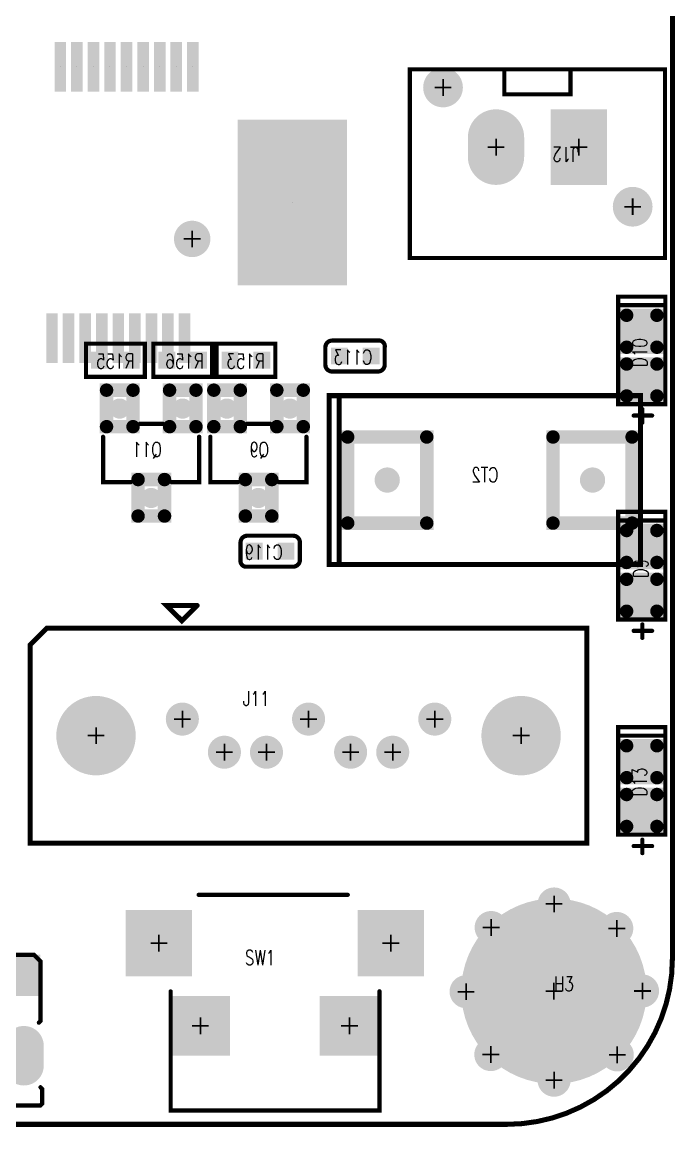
# Model space of a CAD drawing. Extents: x -2201 to 2204, y -2226 to 2180.
# Drawn here: x 1392 to 2167, y -2169 to -855 of the extents above; entities that cross this region are included whole.
import ezdxf

# ---------------------------------------------------------------- set-up
doc = ezdxf.new("R2010")
doc.units = 0
for name, pattern in [('TRMIDX_0', [2, 1, 1]), ('TRMIDX_1', [2, 1, 1]), ('TRMIDX_2', [2, 1, 1])]:
    doc.linetypes.add(name, pattern=pattern)
for name, color, linetype in [('BOARD_OUTLINE_00', 1, 'CONTINUOUS'), ('DRIL_NPLTE_THRU_01', 3, 'CONTINUOUS'), ('DRIL_NPLTE_THRU_02', 4, 'CONTINUOUS'), ('DRIL_NPLTE_THRU_03', 6, 'CONTINUOUS'), ('DRIL_NPLTE_THRU_04', 1, 'CONTINUOUS'), ('DRIL_PLTE_THRU_01', 3, 'CONTINUOUS'), ('DRIL_PLTE_THRU_02', 4, 'CONTINUOUS'), ('DRIL_PLTE_THRU_03', 6, 'CONTINUOUS'), ('DRIL_PLTE_THRU_04', 1, 'CONTINUOUS'), ('DRIL_SYMBOL', 1, 'CONTINUOUS'), ('PADS_BOT', 16, 'CONTINUOUS'), ('PADS_INNER', 96, 'CONTINUOUS'), ('PADS_TOP', 96, 'CONTINUOUS'), ('PART_BOT_2DLINE_01', 96, 'CONTINUOUS'), ('PART_BOT_2DLINE_126', 255, 'CONTINUOUS'), ('PART_BOT_COPPER_01', 96, 'CONTINUOUS'), ('PART_NAME_01', 254, 'CONTINUOUS'), ('PART_NAME_04', 2, 'CONTINUOUS'), ('PART_NAME_126', 254, 'CONTINUOUS'), ('PART_TOP_2DLINE_01', 255, 'CONTINUOUS'), ('PART_TOP_2DLINE_126', 254, 'CONTINUOUS'), ('PART_TOP_COPPER_01', 255, 'CONTINUOUS')]:
    doc.layers.add(name, color=color, linetype=linetype)
doc.styles.add('W3', font='simplex', dxfattribs={"width": 0.75})

# ---------------------------------------------------------------- blocks, each defined once
blk = doc.blocks.new('SMOOTH_6')
at = {"const_width": 3}
blk.add_lwpolyline([(-1.5, 0, 1), (1.5, 0, 1)], format="xyb", close=True, dxfattribs=at)
blk = doc.blocks.new('BOARD_5')
at = {"layer": 'BOARD_OUTLINE_00', "const_width": 6}
blk.add_lwpolyline([(-196.9, 0, 0.414214), (0, 196.9), (0, 4135.8, 0.414214), (-196.9, 4332.7), (-2346.5, 4332.7), (-2346.5, 4331.7), (-2472.4, 4331.7), (-2472.4, 4332.7), (-4131.9, 4332.7, 0.414214), (-4328.7, 4135.8), (-4328.7, 197.7, 0.414214), (-4131.9, 0.9), (-3910.2, 0.9), (-3910.2, 50.3), (-3766, 50.3), (-3766, 0)], format="xyb", close=True, dxfattribs=at)
at = {"layer": 'BOARD_OUTLINE_00'}
for p in [(0, 196.9), (-196.9, 0)]:
    blk.add_blockref('SMOOTH_6', p, dxfattribs=at)
blk = doc.blocks.new('SMOOTH_5')
at = {"const_width": 2.5}
blk.add_lwpolyline([(-1.25, 0, 1), (1.25, 0, 1)], format="xyb", close=True, dxfattribs=at)
blk = doc.blocks.new('PART_BODY_BOT_22')
at = {"layer": 'PART_BOT_2DLINE_126', "const_width": 5}
for points in [[(-14.1, 18.4), (-27.5, 18.4, 0.414214), (-35.5, 10.4), (-35.5, -10.4, 0.414214), (-27.5, -18.4), (-14.1, -18.4)], [(-15.7, -18.4), (29.4, -18.4, 0.414214), (35, -10.4), (35, 10.4, 0.414214), (27, 18.4), (-18.7, 18.4)]]:
    blk.add_lwpolyline(points, format="xyb", dxfattribs=at)
at = {"layer": 'PART_BOT_2DLINE_126'}
for p in [(-27.5, 18.4), (-14.1, 18.4), (35, 10.4), (35, -10.4), (-15.7, -18.4), (29.4, -18.4)]:
    blk.add_blockref('SMOOTH_5', p, dxfattribs=at)
blk = doc.blocks.new('DRIL_HOLE_0')
blk.add_lwpolyline([(0, 0, 1), (0, 0, 1)], format="xyb", close=True)
blk = doc.blocks.new('PAD_8')
blk.add_lwpolyline([(0, 0, 1), (0, 0, 1)], format="xyb", close=True)
blk = doc.blocks.new('PAD_11')
at = {"const_width": 20.1}
blk.add_lwpolyline([(-10, 0), (10, 0)], dxfattribs=at)
blk = doc.blocks.new('STK_BOT_6')
at = {"layer": 'DRIL_PLTE_THRU_01'}
blk.add_blockref('DRIL_HOLE_0', (0, 0), dxfattribs=at)
at = {"layer": 'DRIL_PLTE_THRU_02'}
blk.add_blockref('DRIL_HOLE_0', (0, 0), dxfattribs=at)
at = {"layer": 'DRIL_PLTE_THRU_03'}
blk.add_blockref('DRIL_HOLE_0', (0, 0), dxfattribs=at)
at = {"layer": 'DRIL_PLTE_THRU_04'}
blk.add_blockref('DRIL_HOLE_0', (0, 0), dxfattribs=at)
at = {"layer": 'PADS_BOT'}
blk.add_blockref('PAD_11', (0, 0), dxfattribs=at)
at = {"layer": 'PADS_INNER'}
blk.add_blockref('PAD_8', (0, 0), dxfattribs=at)
at = {"layer": 'PADS_TOP'}
blk.add_blockref('PAD_8', (0, 0), dxfattribs=at)
blk = doc.blocks.new('SYM_BOT_6')
for name, p in [('PART_BODY_BOT_22', (0, 0)), ('STK_BOT_6', (-18.9, 0)), ('STK_BOT_6', (18.9, 0))]:
    blk.add_blockref(name, p)
blk = doc.blocks.new('PART_BOT_17')
blk.add_blockref('SYM_BOT_6', (0, 0))
at = {"layer": 'PART_NAME_04', "style": 'W3', "width": 0.75}
blk.add_text('C113', height=17.5, rotation=180, dxfattribs=at).set_placement((20, 10))
blk = doc.blocks.new('PART_BOT_21')
blk.add_blockref('SYM_BOT_6', (0, 0))
at = {"layer": 'PART_NAME_04', "style": 'W3', "width": 0.75}
blk.add_text('C119', height=17.5, dxfattribs=at).set_placement((-15, -10))
blk = doc.blocks.new('SMOOTH_16')
at = {"const_width": 8}
blk.add_lwpolyline([(-4, 0, 1), (4, 0, 1)], format="xyb", close=True, dxfattribs=at)
blk = doc.blocks.new('PART_BODY_BOT_30')
at = {"layer": 'PART_BOT_2DLINE_01', "const_width": 6}
blk.add_lwpolyline([(-191, 100.4), (-191, -100.4), (179, -100.4), (179, 100.4)], close=True, dxfattribs=at)
blk.add_lwpolyline([(-179, 100.4), (-179, -100.4)], dxfattribs=at)
at = {"layer": 'PART_BOT_COPPER_01', "linetype": 'TRMIDX_0', "const_width": 16}
blk.add_lwpolyline([(-169, -51.2), (-75, -51.2), (-75, 51.2), (-169, 51.2)], close=True, dxfattribs=at)
at = {"layer": 'PART_BOT_COPPER_01', "linetype": 'TRMIDX_1', "const_width": 16}
blk.add_lwpolyline([(75, -51.2), (169, -51.2), (169, 51.2), (75, 51.2)], close=True, dxfattribs=at)
at = {"layer": 'PART_BOT_2DLINE_01'}
for p in [(-191, 100.4), (-179, 100.4), (179, 100.4), (-191, -100.4), (-179, -100.4), (179, -100.4)]:
    blk.add_blockref('SMOOTH_6', p, dxfattribs=at)
at = {"layer": 'PART_BOT_COPPER_01'}
for p in [(-169, 51.2), (-75, 51.2), (75, 51.2), (169, 51.2), (-169, -51.2), (-75, -51.2), (75, -51.2), (169, -51.2)]:
    blk.add_blockref('SMOOTH_16', p, dxfattribs=at)
blk = doc.blocks.new('PAD_14')
at = {"const_width": 15}
blk.add_lwpolyline([(0, -7.5, 1), (0, 7.5, 1)], format="xyb", close=True, dxfattribs=at)
blk = doc.blocks.new('STK_BOT_19')
at = {"layer": 'DRIL_NPLTE_THRU_01'}
blk.add_blockref('DRIL_HOLE_0', (0, 0), dxfattribs=at)
at = {"layer": 'DRIL_NPLTE_THRU_02'}
blk.add_blockref('DRIL_HOLE_0', (0, 0), dxfattribs=at)
at = {"layer": 'DRIL_NPLTE_THRU_03'}
blk.add_blockref('DRIL_HOLE_0', (0, 0), dxfattribs=at)
at = {"layer": 'DRIL_NPLTE_THRU_04'}
blk.add_blockref('DRIL_HOLE_0', (0, 0), dxfattribs=at)
at = {"layer": 'PADS_BOT'}
blk.add_blockref('PAD_14', (0, 0), dxfattribs=at)
at = {"layer": 'PADS_INNER'}
blk.add_blockref('PAD_8', (0, 0), dxfattribs=at)
at = {"layer": 'PADS_TOP'}
blk.add_blockref('PAD_8', (0, 0), dxfattribs=at)
blk = doc.blocks.new('SYM_BOT_14')
for name, p in [('PART_BODY_BOT_30', (0, 0)), ('STK_BOT_19', (-122, 0)), ('STK_BOT_19', (122, 0))]:
    blk.add_blockref(name, p)
blk = doc.blocks.new('PART_BOT_127')
blk.add_blockref('SYM_BOT_14', (0, 0))
at = {"layer": 'PART_NAME_04', "style": 'W3', "width": 0.75}
blk.add_text('CT2', height=17.5, rotation=180, dxfattribs=at).set_placement((10, 2.5))
blk = doc.blocks.new('PART_BODY_TOP_32')
at = {"layer": 'PART_TOP_2DLINE_01', "const_width": 5}
blk.add_lwpolyline([(-57.8, 28), (-57.8, -28), (70.2, -28), (70.2, 28)], close=True, dxfattribs=at)
for points in [[(60, 25.8), (60, -25.8)], [(-79.7, -0.7), (-63.7, -0.7)], [(-71.3, 9.6), (-71.3, -12.3)]]:
    blk.add_lwpolyline(points, dxfattribs=at)
at = {"layer": 'PART_TOP_COPPER_01', "linetype": 'TRMIDX_0', "const_width": 16}
blk.add_lwpolyline([(-48, -18), (-10, -18), (-10, 18), (-48, 18)], close=True, dxfattribs=at)
at = {"layer": 'PART_TOP_COPPER_01', "linetype": 'TRMIDX_1', "const_width": 16}
blk.add_lwpolyline([(10, -18), (48, -18), (48, 18), (10, 18)], close=True, dxfattribs=at)
at = {"layer": 'PART_TOP_2DLINE_01'}
for p in [(-57.8, 28), (60, 25.8), (70.2, 28), (-79.7, -0.7), (-71.3, 9.6), (-63.7, -0.7), (-71.3, -12.3), (-57.8, -28), (60, -25.8), (70.2, -28)]:
    blk.add_blockref('SMOOTH_5', p, dxfattribs=at)
at = {"layer": 'PART_TOP_COPPER_01'}
for p in [(-48, 18), (-10, 18), (10, 18), (48, 18), (-48, -18), (-10, -18), (10, -18), (48, -18)]:
    blk.add_blockref('SMOOTH_16', p, dxfattribs=at)
blk = doc.blocks.new('STK_TOP_19')
at = {"layer": 'DRIL_NPLTE_THRU_01'}
blk.add_blockref('DRIL_HOLE_0', (0, 0), dxfattribs=at)
at = {"layer": 'DRIL_NPLTE_THRU_02'}
blk.add_blockref('DRIL_HOLE_0', (0, 0), dxfattribs=at)
at = {"layer": 'DRIL_NPLTE_THRU_03'}
blk.add_blockref('DRIL_HOLE_0', (0, 0), dxfattribs=at)
at = {"layer": 'DRIL_NPLTE_THRU_04'}
blk.add_blockref('DRIL_HOLE_0', (0, 0), dxfattribs=at)
at = {"layer": 'PADS_BOT'}
blk.add_blockref('PAD_8', (0, 0), dxfattribs=at)
at = {"layer": 'PADS_INNER'}
blk.add_blockref('PAD_8', (0, 0), dxfattribs=at)
at = {"layer": 'PADS_TOP'}
blk.add_blockref('PAD_14', (0, 0), dxfattribs=at)
blk = doc.blocks.new('SYM_TOP_16')
for name, p in [('PART_BODY_TOP_32', (0, 0)), ('STK_TOP_19', (-29, 0)), ('STK_TOP_19', (29, 0))]:
    blk.add_blockref(name, p)
blk = doc.blocks.new('PART_TOP_129')
blk.add_blockref('SYM_TOP_16', (0, 0))
at = {"layer": 'PART_NAME_01', "style": 'W3', "width": 0.75}
blk.add_text('D10', height=17.5, dxfattribs=at).set_placement((-13.6, -6.4))
blk = doc.blocks.new('PART_TOP_130')
blk.add_blockref('SYM_TOP_16', (0, 0))
at = {"layer": 'PART_NAME_01', "style": 'W3', "width": 0.75}
blk.add_text('D13', height=17.5, dxfattribs=at).set_placement((-12.2, -6.2))
blk = doc.blocks.new('PART_TOP_143')
blk.add_blockref('SYM_TOP_16', (0, 0))
at = {"layer": 'PART_NAME_01', "style": 'W3', "width": 0.75}
blk.add_text('D9', height=17.5, dxfattribs=at).set_placement((-8.7, -7.5))
blk = doc.blocks.new('DRIL_SYMBOL_141$7322834646')
at = {"layer": 'DRIL_SYMBOL', "const_width": 2}
for points in [[(-10, 0), (10, 0)], [(0, -10), (0, 10)]]:
    blk.add_lwpolyline(points, dxfattribs=at)
blk = doc.blocks.new('DRIL_HOLE_141$7322834646')
at = {"const_width": 70.9}
blk.add_lwpolyline([(-35.4, 0, 1), (35.4, 0, 1)], format="xyb", close=True, dxfattribs=at)
blk.add_blockref('DRIL_SYMBOL_141$7322834646', (0, 0))
blk = doc.blocks.new('PAD_22')
at = {"const_width": 110.2}
blk.add_lwpolyline([(0, -55.1, 1), (0, 55.1, 1)], format="xyb", close=True, dxfattribs=at)
blk = doc.blocks.new('STK_TOP_30')
at = {"layer": 'DRIL_PLTE_THRU_01'}
blk.add_blockref('DRIL_HOLE_141$7322834646', (0, 0), dxfattribs=at)
at = {"layer": 'DRIL_PLTE_THRU_02'}
blk.add_blockref('DRIL_HOLE_141$7322834646', (0, 0), dxfattribs=at)
at = {"layer": 'DRIL_PLTE_THRU_03'}
blk.add_blockref('DRIL_HOLE_141$7322834646', (0, 0), dxfattribs=at)
at = {"layer": 'DRIL_PLTE_THRU_04'}
blk.add_blockref('DRIL_HOLE_141$7322834646', (0, 0), dxfattribs=at)
at = {"layer": 'PADS_BOT'}
blk.add_blockref('PAD_22', (0, 0), dxfattribs=at)
at = {"layer": 'PADS_INNER'}
blk.add_blockref('PAD_22', (0, 0), dxfattribs=at)
at = {"layer": 'PADS_TOP'}
blk.add_blockref('PAD_22', (0, 0), dxfattribs=at)
blk = doc.blocks.new('DRIL_SYMBOL_23$6220472441')
at = {"layer": 'DRIL_SYMBOL', "const_width": 2}
for points in [[(-10, 0), (10, 0)], [(0, -10), (0, 10)]]:
    blk.add_lwpolyline(points, dxfattribs=at)
blk = doc.blocks.new('DRIL_HOLE_23$6220472441')
at = {"const_width": 11.8}
blk.add_lwpolyline([(-5.9, 0, 1), (5.9, 0, 1)], format="xyb", close=True, dxfattribs=at)
blk.add_blockref('DRIL_SYMBOL_23$6220472441', (0, 0))
blk = doc.blocks.new('PAD_23')
at = {"const_width": 19.7}
blk.add_lwpolyline([(0, -9.8, 1), (0, 9.8, 1)], format="xyb", close=True, dxfattribs=at)
blk = doc.blocks.new('STK_TOP_29')
at = {"layer": 'DRIL_PLTE_THRU_01'}
blk.add_blockref('DRIL_HOLE_23$6220472441', (0, 0), dxfattribs=at)
at = {"layer": 'DRIL_PLTE_THRU_02'}
blk.add_blockref('DRIL_HOLE_23$6220472441', (0, 0), dxfattribs=at)
at = {"layer": 'DRIL_PLTE_THRU_03'}
blk.add_blockref('DRIL_HOLE_23$6220472441', (0, 0), dxfattribs=at)
at = {"layer": 'DRIL_PLTE_THRU_04'}
blk.add_blockref('DRIL_HOLE_23$6220472441', (0, 0), dxfattribs=at)
at = {"layer": 'PADS_BOT'}
blk.add_blockref('PAD_23', (0, 0), dxfattribs=at)
at = {"layer": 'PADS_INNER'}
blk.add_blockref('PAD_23', (0, 0), dxfattribs=at)
at = {"layer": 'PADS_TOP'}
blk.add_blockref('PAD_23', (0, 0), dxfattribs=at)
blk = doc.blocks.new('SYM_TOP_24')
for name, p in [('STK_TOP_29', (0.2, 103.7)), ('STK_TOP_30', (0, 0)), ('STK_TOP_29', (-74.6, 75.7)), ('STK_TOP_29', (74.7, 74.6)), ('STK_TOP_29', (-104.4, -0.6)), ('STK_TOP_29', (105.3, 0.2)), ('STK_TOP_29', (-75, -75.4)), ('STK_TOP_29', (75.3, -75.8)), ('STK_TOP_29', (0.2, -105.9))]:
    blk.add_blockref(name, p)
blk = doc.blocks.new('PART_TOP_179')
blk.add_blockref('SYM_TOP_24', (0, 0))
at = {"layer": 'PART_NAME_01', "style": 'W3', "width": 0.75}
blk.add_text('H3', height=17.5, dxfattribs=at).set_placement((0, 0))
blk = doc.blocks.new('PART_BODY_TOP_43')
at = {"layer": 'PART_TOP_2DLINE_126', "const_width": 6}
blk.add_lwpolyline([(-330.7, 128), (330.7, 128), (330.7, -108.3), (311, -128), (-330.7, -128)], close=True, dxfattribs=at)
blk.add_lwpolyline([(132.4, -154.8), (168.8, -154.8), (150.6, -136.7), (132.5, -154.7)], dxfattribs=at)
at = {"layer": 'PART_TOP_2DLINE_126'}
for p in [(-330.7, 128), (330.7, 128), (330.7, -108.3), (-330.7, -128), (311, -128), (150.6, -136.7), (132.4, -154.8), (132.5, -154.7), (168.8, -154.8)]:
    blk.add_blockref('SMOOTH_6', p, dxfattribs=at)
blk = doc.blocks.new('DRIL_SYMBOL_29$1338582677')
at = {"layer": 'DRIL_SYMBOL', "const_width": 2}
for points in [[(-10, 0), (10, 0)], [(0, -10), (0, 10)]]:
    blk.add_lwpolyline(points, dxfattribs=at)
blk = doc.blocks.new('DRIL_HOLE_29$1338582677')
at = {"const_width": 14.6}
blk.add_lwpolyline([(-7.3, 0, 1), (7.3, 0, 1)], format="xyb", close=True, dxfattribs=at)
blk.add_blockref('DRIL_SYMBOL_29$1338582677', (0, 0))
blk = doc.blocks.new('STK_TOP_38')
at = {"layer": 'DRIL_PLTE_THRU_01'}
blk.add_blockref('DRIL_HOLE_29$1338582677', (0, 0), dxfattribs=at)
at = {"layer": 'DRIL_PLTE_THRU_02'}
blk.add_blockref('DRIL_HOLE_29$1338582677', (0, 0), dxfattribs=at)
at = {"layer": 'DRIL_PLTE_THRU_03'}
blk.add_blockref('DRIL_HOLE_29$1338582677', (0, 0), dxfattribs=at)
at = {"layer": 'DRIL_PLTE_THRU_04'}
blk.add_blockref('DRIL_HOLE_29$1338582677', (0, 0), dxfattribs=at)
at = {"layer": 'PADS_BOT'}
blk.add_blockref('PAD_23', (0, 0), dxfattribs=at)
at = {"layer": 'PADS_INNER'}
blk.add_blockref('PAD_23', (0, 0), dxfattribs=at)
at = {"layer": 'PADS_TOP'}
blk.add_blockref('PAD_23', (0, 0), dxfattribs=at)
blk = doc.blocks.new('DRIL_SYMBOL_55$1181102362')
at = {"layer": 'DRIL_SYMBOL', "const_width": 2}
for points in [[(-10, 0), (10, 0)], [(0, -10), (0, 10)]]:
    blk.add_lwpolyline(points, dxfattribs=at)
blk = doc.blocks.new('DRIL_HOLE_55$1181102362')
at = {"const_width": 27.6}
blk.add_lwpolyline([(-13.8, 0, 1), (13.8, 0, 1)], format="xyb", close=True, dxfattribs=at)
blk.add_blockref('DRIL_SYMBOL_55$1181102362', (0, 0))
blk = doc.blocks.new('PAD_30')
at = {"const_width": 47.2}
blk.add_lwpolyline([(0, -23.6, 1), (0, 23.6, 1)], format="xyb", close=True, dxfattribs=at)
blk = doc.blocks.new('STK_TOP_39')
at = {"layer": 'DRIL_NPLTE_THRU_01'}
blk.add_blockref('DRIL_HOLE_55$1181102362', (0, 0), dxfattribs=at)
at = {"layer": 'DRIL_NPLTE_THRU_02'}
blk.add_blockref('DRIL_HOLE_55$1181102362', (0, 0), dxfattribs=at)
at = {"layer": 'DRIL_NPLTE_THRU_03'}
blk.add_blockref('DRIL_HOLE_55$1181102362', (0, 0), dxfattribs=at)
at = {"layer": 'DRIL_NPLTE_THRU_04'}
blk.add_blockref('DRIL_HOLE_55$1181102362', (0, 0), dxfattribs=at)
at = {"layer": 'PADS_BOT'}
blk.add_blockref('PAD_30', (0, 0), dxfattribs=at)
at = {"layer": 'PADS_INNER'}
blk.add_blockref('PAD_30', (0, 0), dxfattribs=at)
at = {"layer": 'PADS_TOP'}
blk.add_blockref('PAD_30', (0, 0), dxfattribs=at)
blk = doc.blocks.new('SYM_TOP_27')
for name, p in [('PART_BODY_TOP_43', (0, 0)), ('STK_TOP_39', (-252.6, 0)), ('STK_TOP_39', (252.6, 0)), ('STK_TOP_38', (-100, 19.7)), ('STK_TOP_38', (-50, 19.7)), ('STK_TOP_38', (50, 19.7)), ('STK_TOP_38', (100, 19.7)), ('STK_TOP_38', (-150, -19.7)), ('STK_TOP_38', (0, -19.7)), ('STK_TOP_38', (150, -19.7))]:
    blk.add_blockref(name, p)
blk = doc.blocks.new('PART_TOP_183')
blk.add_blockref('SYM_TOP_27', (0, 0))
at = {"layer": 'PART_NAME_01', "style": 'W3', "width": 0.75}
blk.add_text('J11', height=17.5, rotation=180, dxfattribs=at).set_placement((78.1, -35.3))
blk = doc.blocks.new('PART_BODY_TOP_45')
at = {"layer": 'PART_TOP_2DLINE_126', "const_width": 5}
for points in [[(-142.7, -7), (-142.7, 61.9), (-132.9, 71.8), (-62, 71.8)], [(62, 71.8), (140.7, 71.8), (148.6, 63.9), (148.6, -7), (146.7, -9)], [(-138.8, -87.7), (-138.8, -107.4), (148.6, -107.4), (150.6, -105.4), (150.6, -87.7), (148.6, -85.7)]]:
    blk.add_lwpolyline(points, dxfattribs=at)
at = {"layer": 'PART_TOP_2DLINE_126'}
for p in [(-132.9, 71.8), (-62, 71.8), (62, 71.8), (140.7, 71.8), (148.6, 63.9), (-142.7, 61.9), (-142.7, -7), (146.7, -9), (148.6, -7), (-138.8, -87.7), (148.6, -85.7), (150.6, -87.7), (-138.8, -107.4), (148.6, -107.4), (150.6, -105.4)]:
    blk.add_blockref('SMOOTH_5', p, dxfattribs=at)
blk = doc.blocks.new('PAD_33')
at = {"const_width": 49.2}
blk.add_lwpolyline([(-37.4, 0), (37.4, 0)], dxfattribs=at)
blk = doc.blocks.new('STK_TOP_47')
at = {"layer": 'DRIL_PLTE_THRU_01'}
blk.add_blockref('DRIL_HOLE_0', (0, 0), dxfattribs=at)
at = {"layer": 'DRIL_PLTE_THRU_02'}
blk.add_blockref('DRIL_HOLE_0', (0, 0), dxfattribs=at)
at = {"layer": 'DRIL_PLTE_THRU_03'}
blk.add_blockref('DRIL_HOLE_0', (0, 0), dxfattribs=at)
at = {"layer": 'DRIL_PLTE_THRU_04'}
blk.add_blockref('DRIL_HOLE_0', (0, 0), dxfattribs=at)
at = {"layer": 'PADS_BOT'}
blk.add_blockref('PAD_8', (0, 0), dxfattribs=at)
at = {"layer": 'PADS_INNER'}
blk.add_blockref('PAD_8', (0, 0), dxfattribs=at)
at = {"layer": 'PADS_TOP'}
blk.add_blockref('PAD_33', (0, 0), dxfattribs=at)
blk = doc.blocks.new('PAD_34')
at = {"const_width": 15.7}
blk.add_lwpolyline([(-26.6, 0), (26.6, 0)], dxfattribs=at)
blk = doc.blocks.new('STK_TOP_46')
at = {"layer": 'DRIL_PLTE_THRU_01'}
blk.add_blockref('DRIL_HOLE_0', (0, 0), dxfattribs=at)
at = {"layer": 'DRIL_PLTE_THRU_02'}
blk.add_blockref('DRIL_HOLE_0', (0, 0), dxfattribs=at)
at = {"layer": 'DRIL_PLTE_THRU_03'}
blk.add_blockref('DRIL_HOLE_0', (0, 0), dxfattribs=at)
at = {"layer": 'DRIL_PLTE_THRU_04'}
blk.add_blockref('DRIL_HOLE_0', (0, 0), dxfattribs=at)
at = {"layer": 'PADS_BOT'}
blk.add_blockref('PAD_8', (0, 0), dxfattribs=at)
at = {"layer": 'PADS_INNER'}
blk.add_blockref('PAD_8', (0, 0), dxfattribs=at)
at = {"layer": 'PADS_TOP', "rotation": 90}
blk.add_blockref('PAD_34', (0, 0), dxfattribs=at)
blk = doc.blocks.new('STK_TOP_48')
at = {"layer": 'DRIL_PLTE_THRU_01'}
blk.add_blockref('DRIL_HOLE_0', (0, 0), dxfattribs=at)
at = {"layer": 'DRIL_PLTE_THRU_02'}
blk.add_blockref('DRIL_HOLE_0', (0, 0), dxfattribs=at)
at = {"layer": 'DRIL_PLTE_THRU_03'}
blk.add_blockref('DRIL_HOLE_0', (0, 0), dxfattribs=at)
at = {"layer": 'DRIL_PLTE_THRU_04'}
blk.add_blockref('DRIL_HOLE_0', (0, 0), dxfattribs=at)
at = {"layer": 'PADS_BOT'}
blk.add_blockref('PAD_8', (0, 0), dxfattribs=at)
at = {"layer": 'PADS_INNER'}
blk.add_blockref('PAD_8', (0, 0), dxfattribs=at)
at = {"layer": 'PADS_TOP', "rotation": 90}
blk.add_blockref('PAD_33', (0, 0), dxfattribs=at)
blk = doc.blocks.new('DRIL_SLOT_0002300047000000900')
at = {"const_width": 11.8}
blk.add_lwpolyline([(5.9, -11.8), (5.9, 11.8, 1), (-5.9, 11.8), (-5.9, -11.8, 1)], format="xyb", close=True, dxfattribs=at)
blk = doc.blocks.new('PAD_35')
at = {"const_width": 23.6}
blk.add_lwpolyline([(-11.8, -11.8), (11.8, -11.8, 1), (11.8, 11.8), (-11.8, 11.8, 1)], format="xyb", close=True, dxfattribs=at)
blk = doc.blocks.new('STK_TOP_49')
at = {"layer": 'DRIL_PLTE_THRU_01'}
blk.add_blockref('DRIL_SLOT_0002300047000000900', (0, 0), dxfattribs=at)
at = {"layer": 'DRIL_PLTE_THRU_02'}
blk.add_blockref('DRIL_SLOT_0002300047000000900', (0, 0), dxfattribs=at)
at = {"layer": 'DRIL_PLTE_THRU_03'}
blk.add_blockref('DRIL_SLOT_0002300047000000900', (0, 0), dxfattribs=at)
at = {"layer": 'DRIL_PLTE_THRU_04'}
blk.add_blockref('DRIL_SLOT_0002300047000000900', (0, 0), dxfattribs=at)
at = {"layer": 'PADS_BOT', "rotation": 90}
blk.add_blockref('PAD_35', (0, 0), dxfattribs=at)
at = {"layer": 'PADS_INNER', "rotation": 90}
blk.add_blockref('PAD_35', (0, 0), dxfattribs=at)
at = {"layer": 'PADS_TOP', "rotation": 90}
blk.add_blockref('PAD_35', (0, 0), dxfattribs=at)
blk = doc.blocks.new('SYM_TOP_29')
for name, p in [('STK_TOP_46', (-50.2, 57.2)), ('STK_TOP_46', (-24.6, 57.2)), ('STK_TOP_46', (1, 57)), ('STK_TOP_46', (26.6, 57.2)), ('STK_TOP_46', (52.2, 57.2)), ('STK_TOP_47', (-107.3, 48.9)), ('PART_BODY_TOP_45', (0, 0)), ('STK_TOP_47', (111.2, 47.3)), ('STK_TOP_48', (-69.9, -46.4)), ('STK_TOP_48', (69.9, -46.4)), ('STK_TOP_49', (-128.9, -48.3)), ('STK_TOP_49', (128.9, -48.3))]:
    blk.add_blockref(name, p)
blk = doc.blocks.new('PART_TOP_185')
blk.add_blockref('SYM_TOP_29', (0, 0))
at = {"layer": 'PART_NAME_126', "style": 'W3', "width": 0.75}
blk.add_text('J2', height=17.5, dxfattribs=at).set_placement((-7.3, 3.9))
blk = doc.blocks.new('PART_BODY_BOT_33')
at = {"layer": 'PART_BOT_2DLINE_01', "const_width": 5}
for points in [[(13.4, 87.4), (-19.7, 87.4), (-19.7, 33.5)], [(61.4, 87.4), (94.5, 87.4), (94.5, 33.5)], [(24, 18.1), (51.6, 18.1)]]:
    blk.add_lwpolyline(points, dxfattribs=at)
at = {"layer": 'PART_BOT_COPPER_01', "linetype": 'TRMIDX_2', "const_width": 16}
blk.add_lwpolyline([(21.9, 127.8), (53.3, 127.8), (53.3, 84.4), (21.9, 84.4)], close=True, dxfattribs=at)
at = {"layer": 'PART_BOT_COPPER_01', "linetype": 'TRMIDX_0', "const_width": 16}
blk.add_lwpolyline([(-15.6, 21.5), (15.9, 21.5), (15.9, -21.9), (-15.6, -21.9)], close=True, dxfattribs=at)
at = {"layer": 'PART_BOT_COPPER_01', "linetype": 'TRMIDX_1', "const_width": 16}
blk.add_lwpolyline([(59.3, 21.5), (90.7, 21.5), (90.7, -21.9), (59.3, -21.9)], close=True, dxfattribs=at)
at = {"layer": 'PART_BOT_2DLINE_01'}
for p in [(-19.7, 87.4), (13.4, 87.4), (61.4, 87.4), (94.5, 87.4), (-19.7, 33.5), (94.5, 33.5), (24, 18.1), (51.6, 18.1)]:
    blk.add_blockref('SMOOTH_5', p, dxfattribs=at)
at = {"layer": 'PART_BOT_COPPER_01'}
for p in [(21.9, 127.8), (53.3, 127.8), (21.9, 84.4), (53.3, 84.4), (-15.6, 21.5), (15.9, 21.5), (59.3, 21.5), (90.7, 21.5), (-15.6, -21.9), (15.9, -21.9), (59.3, -21.9), (90.7, -21.9)]:
    blk.add_blockref('SMOOTH_16', p, dxfattribs=at)
blk = doc.blocks.new('PAD_16')
at = {"const_width": 12}
blk.add_lwpolyline([(0, -6, 1), (0, 6, 1)], format="xyb", close=True, dxfattribs=at)
blk = doc.blocks.new('STK_BOT_21')
at = {"layer": 'DRIL_NPLTE_THRU_01'}
blk.add_blockref('DRIL_HOLE_0', (0, 0), dxfattribs=at)
at = {"layer": 'DRIL_NPLTE_THRU_02'}
blk.add_blockref('DRIL_HOLE_0', (0, 0), dxfattribs=at)
at = {"layer": 'DRIL_NPLTE_THRU_03'}
blk.add_blockref('DRIL_HOLE_0', (0, 0), dxfattribs=at)
at = {"layer": 'DRIL_NPLTE_THRU_04'}
blk.add_blockref('DRIL_HOLE_0', (0, 0), dxfattribs=at)
at = {"layer": 'PADS_BOT'}
blk.add_blockref('PAD_16', (0, 0), dxfattribs=at)
at = {"layer": 'PADS_INNER'}
blk.add_blockref('PAD_8', (0, 0), dxfattribs=at)
at = {"layer": 'PADS_TOP'}
blk.add_blockref('PAD_8', (0, 0), dxfattribs=at)
blk = doc.blocks.new('SYM_BOT_17')
for name, p in [('PART_BODY_BOT_33', (0, 0)), ('STK_BOT_21', (37.4, 106.3)), ('STK_BOT_21', (0, 0)), ('STK_BOT_21', (74.8, 0))]:
    blk.add_blockref(name, p)
blk = doc.blocks.new('PART_BOT_223')
blk.add_blockref('SYM_BOT_17', (0, 0))
at = {"layer": 'PART_NAME_04', "style": 'W3', "width": 0.75}
blk.add_text('Q11', height=17.5, rotation=180, dxfattribs=at).set_placement((50, 57.5))
blk = doc.blocks.new('PART_BOT_233')
blk.add_blockref('SYM_BOT_17', (0, 0))
at = {"layer": 'PART_NAME_04', "style": 'W3', "width": 0.75}
blk.add_text('Q9', height=17.5, rotation=180, dxfattribs=at).set_placement((50, 57.5))
blk = doc.blocks.new('PART_BODY_BOT_57')
at = {"layer": 'PART_BOT_2DLINE_126', "const_width": 5}
for points in [[(-14.1, 19.7), (-35, 19.7), (-35, -19.7), (18.2, -19.7)], [(14.1, -19.7), (35, -19.7), (35, 19.7), (-17.4, 19.7)]]:
    blk.add_lwpolyline(points, dxfattribs=at)
at = {"layer": 'PART_BOT_2DLINE_126'}
for p in [(-35, 19.7), (-17.4, 19.7), (-14.1, 19.7), (35, 19.7), (-35, -19.7), (14.1, -19.7), (18.2, -19.7), (35, -19.7)]:
    blk.add_blockref('SMOOTH_5', p, dxfattribs=at)
blk = doc.blocks.new('SYM_BOT_41')
for name, p in [('PART_BODY_BOT_57', (0, 0)), ('STK_BOT_6', (-18.9, 0)), ('STK_BOT_6', (18.9, 0))]:
    blk.add_blockref(name, p)
blk = doc.blocks.new('PART_BOT_290')
blk.add_blockref('SYM_BOT_41', (0, 0))
at = {"layer": 'PART_NAME_04', "style": 'W3', "width": 0.75}
blk.add_text('R153', height=17.5, rotation=180, dxfattribs=at).set_placement((22.5, 10))
blk = doc.blocks.new('PART_BOT_292')
blk.add_blockref('SYM_BOT_41', (0, 0))
at = {"layer": 'PART_NAME_04', "style": 'W3', "width": 0.75}
blk.add_text('R155', height=17.5, rotation=180, dxfattribs=at).set_placement((22.5, 10))
blk = doc.blocks.new('PART_BOT_293')
blk.add_blockref('SYM_BOT_41', (0, 0))
at = {"layer": 'PART_NAME_04', "style": 'W3', "width": 0.75}
blk.add_text('R156', height=17.5, dxfattribs=at).set_placement((-25, -10))
blk = doc.blocks.new('PART_BODY_TOP_59')
at = {"layer": 'PART_TOP_2DLINE_01', "const_width": 5}
for points in [[(-124.3, 8), (-124.3, 149.8), (123.9, 149.8), (123.9, 8.2)], [(90.6, -106.7), (-86.6, -106.7)]]:
    blk.add_lwpolyline(points, dxfattribs=at)
at = {"layer": 'PART_TOP_2DLINE_01'}
for p in [(-124.3, 149.8), (123.9, 149.8), (-124.3, 8), (123.9, 8.2), (-86.6, -106.7), (90.6, -106.7)]:
    blk.add_blockref('SMOOTH_5', p, dxfattribs=at)
blk = doc.blocks.new('DRIL_SYMBOL_39$3700787402')
at = {"layer": 'DRIL_SYMBOL', "const_width": 2}
for points in [[(-10, 0), (10, 0)], [(0, -10), (0, 10)]]:
    blk.add_lwpolyline(points, dxfattribs=at)
blk = doc.blocks.new('DRIL_HOLE_39$3700787402')
at = {"const_width": 19.7}
blk.add_lwpolyline([(-9.8, 0, 1), (9.8, 0, 1)], format="xyb", close=True, dxfattribs=at)
blk.add_blockref('DRIL_SYMBOL_39$3700787402', (0, 0))
blk = doc.blocks.new('PAD_51')
at = {"const_width": 63}
blk.add_lwpolyline([(-31.5, 0), (31.5, 0)], dxfattribs=at)
blk = doc.blocks.new('PAD_52')
at = {"const_width": 70.9}
blk.add_lwpolyline([(-35.4, 0), (35.4, 0)], dxfattribs=at)
blk = doc.blocks.new('STK_TOP_77')
at = {"layer": 'DRIL_PLTE_THRU_01'}
blk.add_blockref('DRIL_HOLE_39$3700787402', (0, 0), dxfattribs=at)
at = {"layer": 'DRIL_PLTE_THRU_02'}
blk.add_blockref('DRIL_HOLE_39$3700787402', (0, 0), dxfattribs=at)
at = {"layer": 'DRIL_PLTE_THRU_03'}
blk.add_blockref('DRIL_HOLE_39$3700787402', (0, 0), dxfattribs=at)
at = {"layer": 'DRIL_PLTE_THRU_04'}
blk.add_blockref('DRIL_HOLE_39$3700787402', (0, 0), dxfattribs=at)
at = {"layer": 'PADS_BOT'}
blk.add_blockref('PAD_52', (0, 0), dxfattribs=at)
at = {"layer": 'PADS_INNER'}
blk.add_blockref('PAD_51', (0, 0), dxfattribs=at)
at = {"layer": 'PADS_TOP'}
blk.add_blockref('PAD_51', (0, 0), dxfattribs=at)
blk = doc.blocks.new('DRIL_SYMBOL_59$0551181102')
at = {"layer": 'DRIL_SYMBOL', "const_width": 2}
for points in [[(-10, 0), (10, 0)], [(0, -10), (0, 10)]]:
    blk.add_lwpolyline(points, dxfattribs=at)
blk = doc.blocks.new('DRIL_HOLE_59$0551181102')
at = {"const_width": 29.5}
blk.add_lwpolyline([(-14.8, 0, 1), (14.8, 0, 1)], format="xyb", close=True, dxfattribs=at)
blk.add_blockref('DRIL_SYMBOL_59$0551181102', (0, 0))
blk = doc.blocks.new('PAD_53')
at = {"const_width": 78.7}
blk.add_lwpolyline([(-39.4, 0), (39.4, 0)], dxfattribs=at)
blk = doc.blocks.new('STK_TOP_78')
at = {"layer": 'DRIL_PLTE_THRU_01'}
blk.add_blockref('DRIL_HOLE_59$0551181102', (0, 0), dxfattribs=at)
at = {"layer": 'DRIL_PLTE_THRU_02'}
blk.add_blockref('DRIL_HOLE_59$0551181102', (0, 0), dxfattribs=at)
at = {"layer": 'DRIL_PLTE_THRU_03'}
blk.add_blockref('DRIL_HOLE_59$0551181102', (0, 0), dxfattribs=at)
at = {"layer": 'DRIL_PLTE_THRU_04'}
blk.add_blockref('DRIL_HOLE_59$0551181102', (0, 0), dxfattribs=at)
at = {"layer": 'PADS_BOT'}
blk.add_blockref('PAD_53', (0, 0), dxfattribs=at)
at = {"layer": 'PADS_INNER'}
blk.add_blockref('PAD_53', (0, 0), dxfattribs=at)
at = {"layer": 'PADS_TOP'}
blk.add_blockref('PAD_53', (0, 0), dxfattribs=at)
blk = doc.blocks.new('SYM_TOP_43')
for name, p in [('PART_BODY_TOP_59', (0, 0)), ('STK_TOP_77', (-88.6, 49.2)), ('STK_TOP_77', (88.6, 49.2)), ('STK_TOP_78', (-137.8, -49.2)), ('STK_TOP_78', (137.8, -49.2))]:
    blk.add_blockref(name, p)
blk = doc.blocks.new('PART_TOP_392')
blk.add_blockref('SYM_TOP_43', (0, 0))
at = {"layer": 'PART_NAME_01', "style": 'W3', "width": 0.75}
blk.add_text('SW1', height=17.5, rotation=180, dxfattribs=at).set_placement((35.6, -23.2))
blk = doc.blocks.new('PAD_3')
blk.add_lwpolyline([(0, 0), (0, 0)])
blk = doc.blocks.new('PAD_80')
at = {"const_width": 13.8}
blk.add_lwpolyline([(-29.5, 0), (29.5, 0)], dxfattribs=at)
blk = doc.blocks.new('STK_TOP_15')
at = {"layer": 'DRIL_NPLTE_THRU_01'}
blk.add_blockref('DRIL_HOLE_0', (0, 0), dxfattribs=at)
at = {"layer": 'DRIL_NPLTE_THRU_02'}
blk.add_blockref('DRIL_HOLE_0', (0, 0), dxfattribs=at)
at = {"layer": 'DRIL_NPLTE_THRU_03'}
blk.add_blockref('DRIL_HOLE_0', (0, 0), dxfattribs=at)
at = {"layer": 'DRIL_NPLTE_THRU_04'}
blk.add_blockref('DRIL_HOLE_0', (0, 0), dxfattribs=at)
at = {"layer": 'PADS_BOT'}
blk.add_blockref('PAD_3', (0, 0), dxfattribs=at)
at = {"layer": 'PADS_INNER'}
blk.add_blockref('PAD_8', (0, 0), dxfattribs=at)
at = {"layer": 'PADS_TOP', "rotation": 90}
blk.add_blockref('PAD_80', (0, 0), dxfattribs=at)
blk = doc.blocks.new('STK_TOP_16')
at = {"layer": 'DRIL_NPLTE_THRU_01'}
blk.add_blockref('DRIL_HOLE_0', (0, 0), dxfattribs=at)
at = {"layer": 'DRIL_NPLTE_THRU_02'}
blk.add_blockref('DRIL_HOLE_0', (0, 0), dxfattribs=at)
at = {"layer": 'DRIL_NPLTE_THRU_03'}
blk.add_blockref('DRIL_HOLE_0', (0, 0), dxfattribs=at)
at = {"layer": 'DRIL_NPLTE_THRU_04'}
blk.add_blockref('DRIL_HOLE_0', (0, 0), dxfattribs=at)
at = {"layer": 'PADS_BOT'}
blk.add_blockref('PAD_8', (0, 0), dxfattribs=at)
at = {"layer": 'PADS_INNER'}
blk.add_blockref('PAD_8', (0, 0), dxfattribs=at)
at = {"layer": 'PADS_TOP', "rotation": 90}
blk.add_blockref('PAD_80', (0, 0), dxfattribs=at)
blk = doc.blocks.new('PAD_81')
at = {"const_width": 129.9}
blk.add_lwpolyline([(-98.4, 0), (98.4, 0)], dxfattribs=at)
blk = doc.blocks.new('STK_TOP_17')
at = {"layer": 'DRIL_NPLTE_THRU_01'}
blk.add_blockref('DRIL_HOLE_0', (0, 0), dxfattribs=at)
at = {"layer": 'DRIL_NPLTE_THRU_02'}
blk.add_blockref('DRIL_HOLE_0', (0, 0), dxfattribs=at)
at = {"layer": 'DRIL_NPLTE_THRU_03'}
blk.add_blockref('DRIL_HOLE_0', (0, 0), dxfattribs=at)
at = {"layer": 'DRIL_NPLTE_THRU_04'}
blk.add_blockref('DRIL_HOLE_0', (0, 0), dxfattribs=at)
at = {"layer": 'PADS_BOT'}
blk.add_blockref('PAD_3', (0, 0), dxfattribs=at)
at = {"layer": 'PADS_INNER'}
blk.add_blockref('PAD_8', (0, 0), dxfattribs=at)
at = {"layer": 'PADS_TOP', "rotation": 90}
blk.add_blockref('PAD_81', (0, 0), dxfattribs=at)
blk = doc.blocks.new('DRIL_SYMBOL_43$3070866142')
at = {"layer": 'DRIL_SYMBOL', "const_width": 2}
for points in [[(-10, 0), (10, 0)], [(0, -10), (0, 10)]]:
    blk.add_lwpolyline(points, dxfattribs=at)
blk = doc.blocks.new('DRIL_HOLE_43$3070866142')
at = {"const_width": 21.7}
blk.add_lwpolyline([(-10.8, 0, 1), (10.8, 0, 1)], format="xyb", close=True, dxfattribs=at)
blk.add_blockref('DRIL_SYMBOL_43$3070866142', (0, 0))
blk = doc.blocks.new('PAD_82')
at = {"const_width": 21.7}
blk.add_lwpolyline([(0, -10.8, 1), (0, 10.8, 1)], format="xyb", close=True, dxfattribs=at)
blk = doc.blocks.new('STK_TOP_18')
at = {"layer": 'DRIL_NPLTE_THRU_01'}
blk.add_blockref('DRIL_HOLE_43$3070866142', (0, 0), dxfattribs=at)
at = {"layer": 'DRIL_NPLTE_THRU_02'}
blk.add_blockref('DRIL_HOLE_43$3070866142', (0, 0), dxfattribs=at)
at = {"layer": 'DRIL_NPLTE_THRU_03'}
blk.add_blockref('DRIL_HOLE_43$3070866142', (0, 0), dxfattribs=at)
at = {"layer": 'DRIL_NPLTE_THRU_04'}
blk.add_blockref('DRIL_HOLE_43$3070866142', (0, 0), dxfattribs=at)
at = {"layer": 'PADS_BOT'}
blk.add_blockref('PAD_82', (0, 0), dxfattribs=at)
at = {"layer": 'PADS_INNER'}
blk.add_blockref('PAD_82', (0, 0), dxfattribs=at)
at = {"layer": 'PADS_TOP'}
blk.add_blockref('PAD_82', (0, 0), dxfattribs=at)
blk = doc.blocks.new('SYM_TOP_13')
for name, p in [('STK_TOP_16', (-1643.7, 118.1)), ('STK_TOP_16', (-1624, 118.1)), ('STK_TOP_16', (-1604.3, 118.1)), ('STK_TOP_16', (-1584.6, 118.1)), ('STK_TOP_16', (-1565, 118.1)), ('STK_TOP_16', (-1545.3, 118.1)), ('STK_TOP_16', (-1525.6, 118.1)), ('STK_TOP_16', (-1505.9, 118.1)), ('STK_TOP_16', (-1486.2, 118.1)), ('STK_TOP_17', (-1771.7, -43.3)), ('STK_TOP_18', (-1652.8, 0)), ('STK_TOP_15', (-1653.5, -204.7)), ('STK_TOP_15', (-1633.9, -204.7)), ('STK_TOP_15', (-1614.2, -204.7)), ('STK_TOP_15', (-1594.5, -204.7)), ('STK_TOP_15', (-1574.8, -204.7)), ('STK_TOP_15', (-1555.1, -204.7)), ('STK_TOP_15', (-1535.4, -204.7)), ('STK_TOP_15', (-1515.7, -204.7)), ('STK_TOP_15', (-1496.1, -204.7))]:
    blk.add_blockref(name, p)
blk = doc.blocks.new('PART_TOP_422')
blk.add_blockref('SYM_TOP_13', (0, 0))
blk = doc.blocks.new('PART_BODY_TOP_204')
at = {"layer": 'PART_TOP_2DLINE_01', "const_width": 5}
for points in [[(-151.6, 131.9), (151.6, 131.9), (151.6, -92.5), (-151.6, -92.5)], [(-39.4, -92.5), (-39.4, -62.8), (39.4, -62.8), (39.4, -92.5)]]:
    blk.add_lwpolyline(points, close=True, dxfattribs=at)
at = {"layer": 'PART_TOP_2DLINE_01'}
for p in [(-151.6, 131.9), (151.6, 131.9), (-39.4, -62.8), (39.4, -62.8), (-151.6, -92.5), (-39.4, -92.5), (39.4, -92.5), (151.6, -92.5)]:
    blk.add_blockref('SMOOTH_5', p, dxfattribs=at)
blk = doc.blocks.new('DRIL_SYMBOL_43')
at = {"layer": 'DRIL_SYMBOL', "const_width": 2}
for points in [[(-10, 0), (10, 0)], [(0, -10), (0, 10)]]:
    blk.add_lwpolyline(points, dxfattribs=at)
blk = doc.blocks.new('DRIL_HOLE_43')
at = {"const_width": 21.5}
blk.add_lwpolyline([(-10.75, 0, 1), (10.75, 0, 1)], format="xyb", close=True, dxfattribs=at)
blk.add_blockref('DRIL_SYMBOL_43', (0, 0))
blk = doc.blocks.new('PAD_98')
at = {"const_width": 66.9}
blk.add_lwpolyline([(-45, 0), (45, 0)], dxfattribs=at)
blk = doc.blocks.new('STK_TOP_40')
at = {"layer": 'DRIL_PLTE_THRU_01'}
blk.add_blockref('DRIL_HOLE_43', (0, 0), dxfattribs=at)
at = {"layer": 'DRIL_PLTE_THRU_02'}
blk.add_blockref('DRIL_HOLE_43', (0, 0), dxfattribs=at)
at = {"layer": 'DRIL_PLTE_THRU_03'}
blk.add_blockref('DRIL_HOLE_43', (0, 0), dxfattribs=at)
at = {"layer": 'DRIL_PLTE_THRU_04'}
blk.add_blockref('DRIL_HOLE_43', (0, 0), dxfattribs=at)
at = {"layer": 'PADS_BOT', "rotation": 90}
blk.add_blockref('PAD_98', (0, 0), dxfattribs=at)
at = {"layer": 'PADS_INNER', "rotation": 90}
blk.add_blockref('PAD_98', (0, 0), dxfattribs=at)
at = {"layer": 'PADS_TOP', "rotation": 90}
blk.add_blockref('PAD_98', (0, 0), dxfattribs=at)
blk = doc.blocks.new('PAD_99')
at = {"const_width": 33.5}
blk.add_lwpolyline([(-11.5, -16.7), (11.5, -16.7, 1), (11.5, 16.7), (-11.5, 16.7, 1)], format="xyb", close=True, dxfattribs=at)
blk = doc.blocks.new('STK_TOP_41')
at = {"layer": 'DRIL_PLTE_THRU_01'}
blk.add_blockref('DRIL_HOLE_43', (0, 0), dxfattribs=at)
at = {"layer": 'DRIL_PLTE_THRU_02'}
blk.add_blockref('DRIL_HOLE_43', (0, 0), dxfattribs=at)
at = {"layer": 'DRIL_PLTE_THRU_03'}
blk.add_blockref('DRIL_HOLE_43', (0, 0), dxfattribs=at)
at = {"layer": 'DRIL_PLTE_THRU_04'}
blk.add_blockref('DRIL_HOLE_43', (0, 0), dxfattribs=at)
at = {"layer": 'PADS_BOT', "rotation": 90}
blk.add_blockref('PAD_99', (0, 0), dxfattribs=at)
at = {"layer": 'PADS_INNER', "rotation": 90}
blk.add_blockref('PAD_99', (0, 0), dxfattribs=at)
at = {"layer": 'PADS_TOP', "rotation": 90}
blk.add_blockref('PAD_99', (0, 0), dxfattribs=at)
blk = doc.blocks.new('DRIL_SYMBOL_47$2440944882')
at = {"layer": 'DRIL_SYMBOL', "const_width": 2}
for points in [[(-10, 0), (10, 0)], [(0, -10), (0, 10)]]:
    blk.add_lwpolyline(points, dxfattribs=at)
blk = doc.blocks.new('DRIL_HOLE_47$2440944882')
at = {"const_width": 23.6}
blk.add_lwpolyline([(-11.8, 0, 1), (11.8, 0, 1)], format="xyb", close=True, dxfattribs=at)
blk.add_blockref('DRIL_SYMBOL_47$2440944882', (0, 0))
blk = doc.blocks.new('PAD_7')
at = {"const_width": 23.6}
blk.add_lwpolyline([(0, -11.8, 1), (0, 11.8, 1)], format="xyb", close=True, dxfattribs=at)
blk = doc.blocks.new('STK_TOP_10')
at = {"layer": 'DRIL_NPLTE_THRU_01'}
blk.add_blockref('DRIL_HOLE_47$2440944882', (0, 0), dxfattribs=at)
at = {"layer": 'DRIL_NPLTE_THRU_02'}
blk.add_blockref('DRIL_HOLE_47$2440944882', (0, 0), dxfattribs=at)
at = {"layer": 'DRIL_NPLTE_THRU_03'}
blk.add_blockref('DRIL_HOLE_47$2440944882', (0, 0), dxfattribs=at)
at = {"layer": 'DRIL_NPLTE_THRU_04'}
blk.add_blockref('DRIL_HOLE_47$2440944882', (0, 0), dxfattribs=at)
at = {"layer": 'PADS_BOT'}
blk.add_blockref('PAD_7', (0, 0), dxfattribs=at)
at = {"layer": 'PADS_INNER'}
blk.add_blockref('PAD_7', (0, 0), dxfattribs=at)
at = {"layer": 'PADS_TOP'}
blk.add_blockref('PAD_7', (0, 0), dxfattribs=at)
blk = doc.blocks.new('SYM_TOP_68')
for name, p in [('PART_BODY_TOP_204', (0, 0)), ('STK_TOP_10', (-113.2, 70.9)), ('STK_TOP_40', (-49.2, 0)), ('STK_TOP_41', (49.2, 0)), ('STK_TOP_10', (112.2, -70.9))]:
    blk.add_blockref(name, p)
blk = doc.blocks.new('PART_TOP_437')
blk.add_blockref('SYM_TOP_68', (0, 0))
at = {"layer": 'PART_NAME_01', "style": 'W3', "width": 0.75}
blk.add_text('J12', height=17.5, dxfattribs=at).set_placement((-49.2, 0))

msp = doc.modelspace()

# ---------------------------------------------------------------- block references
for name, p in [('BOARD_5', (2164.4, -2166.3)), ('PART_TOP_179', (2023.6, -2007.9)), ('PART_TOP_185', (1264.8, -2036.4))]:
    msp.add_blockref(name, p)
for name, p, rotation in [('PART_TOP_422', (-59.1, -1113.2), 180), ('PART_TOP_437', (2004, -1004), 180), ('PART_TOP_129', (2128, -1252), 90), ('PART_TOP_143', (2128, -1508), 90), ('PART_TOP_183', (1732, -1704), 180), ('PART_TOP_130', (2128, -1764), 90), ('PART_TOP_392', (1692, -2000), 180)]:
    msp.add_blockref(name, p, dxfattribs=dict(rotation=rotation))
at = {"xscale": -1, "rotation": -180}
for name, p in [('PART_BOT_17', (1787.5, -1252.5)), ('PART_BOT_292', (1502.5, -1257.5)), ('PART_BOT_290', (1657.5, -1257.5)), ('PART_BOT_223', (1507.5, -1315)), ('PART_BOT_233', (1635, -1315)), ('PART_BOT_127', (1947.5, -1400))]:
    msp.add_blockref(name, p, dxfattribs=at)
at = {"xscale": -1}
for name, p in [('PART_BOT_293', (1582.5, -1257.5)), ('PART_BOT_21', (1686.2, -1484.6))]:
    msp.add_blockref(name, p, dxfattribs=at)

doc.saveas('drawing.dxf')
